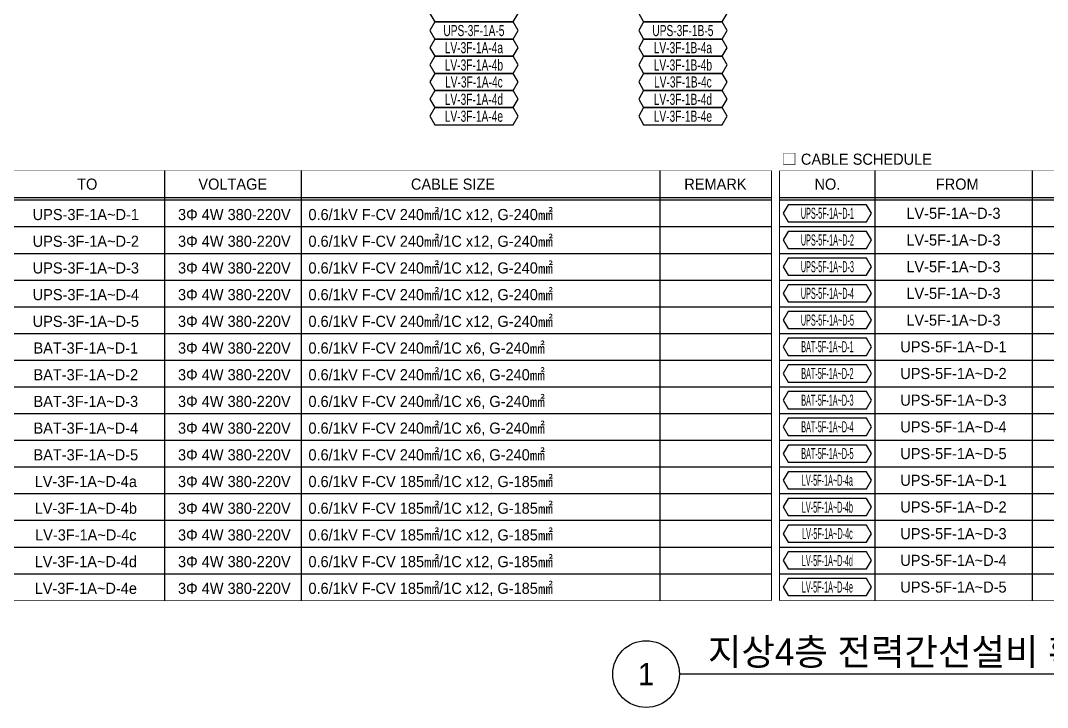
# Model space of a CAD drawing. Header units: millimetres. Extents: x 31670 to 374393, y -351975 to 839589.
# Drawn here: x 274815 to 309450, y 360825 to 383980 of the extents above; entities that cross this region are included whole.
import ezdxf
from ezdxf.enums import TextEntityAlignment as Align

# ---------------------------------------------------------------- set-up
doc = ezdxf.new("R2010")
doc.units = ezdxf.units.MM
doc.header["$LTSCALE"] = 150
for name, color, linetype in [('-----26 Electrical Cable Tray_HV_발전기 B', 103, 'Continuous'), ('-----29 Cable Schedule', 1, 'Continuous'), ('-----29 Indicator', 1, 'Continuous'), ('-----29 주기', 1, 'Continuous'), ('-----30 Text', 2, 'Continuous'), ('-----41 Drawing Title', 2, 'Continuous')]:
    doc.layers.add(name, color=color, linetype=linetype)
doc.styles.add('ELEC', font='')
doc.styles.get('ELEC').set_extended_font_data('Dotum')

msp = doc.modelspace()

# ---------------------------------------------------------------- linework, layer by layer
at = {"layer": '-----29 Cable Schedule', "color": 3}
for points in [[(265865, 378916), (300126, 378916), (300126, 364433), (265865, 364433)], [(300426, 378916), (334687, 378916), (334687, 364433), (300426, 364433)]]:
    msp.add_lwpolyline(points, close=True, dxfattribs=at)
at = {"layer": '-----29 주기', "elevation": 0}
for points in [[(288783, 384510), (288616, 384221), (288783, 383933), (291429, 383933), (291596, 384221), (291429, 384510)], [(295831, 384510), (295664, 384221), (295831, 383933), (298477, 383933), (298643, 384221), (298477, 384510)], [(288783, 383933), (288616, 383644), (288783, 383355), (291429, 383355), (291596, 383644), (291429, 383933)], [(295831, 383933), (295664, 383644), (295831, 383355), (298477, 383355), (298643, 383644), (298477, 383933)], [(288783, 383355), (288616, 383066), (288783, 382778), (291429, 382778), (291596, 383066), (291429, 383355)], [(295831, 383355), (295664, 383066), (295831, 382778), (298477, 382778), (298643, 383066), (298477, 383355)], [(288783, 382778), (288616, 382489), (288783, 382200), (291429, 382200), (291596, 382489), (291429, 382778)], [(295831, 382778), (295664, 382489), (295831, 382200), (298477, 382200), (298643, 382489), (298477, 382778)], [(288783, 382200), (288616, 381911), (288783, 381623), (291429, 381623), (291596, 381911), (291429, 382200)], [(295831, 382200), (295664, 381911), (295831, 381623), (298477, 381623), (298643, 381911), (298477, 382200)], [(288783, 381623), (288616, 381334), (288783, 381045), (291429, 381045), (291596, 381334), (291429, 381623)], [(295831, 381623), (295664, 381334), (295831, 381045), (298477, 381045), (298643, 381334), (298477, 381623)], [(288783, 381045), (288616, 380756), (288783, 380468), (291429, 380468), (291596, 380756), (291429, 381045)], [(295831, 381045), (295664, 380756), (295831, 380468), (298477, 380468), (298643, 380756), (298477, 381045)]]:
    msp.add_lwpolyline(points, close=True, dxfattribs=at)
at = {"layer": '-----41 Drawing Title', "color": 7}
msp.add_line((321861, 361950), (297039, 361950), dxfattribs=at)
msp.add_circle((295914, 361950), 1125, dxfattribs=at)

# ---------------------------------------------------------------- texts
at = {"layer": '-----29 Indicator', "color": 2, "linetype": 'Continuous', "style": 'ELEC'}
msp.add_text('□ CABLE SCHEDULE', height=375, dxfattribs=at).set_placement((300488, 379307), align=Align.MIDDLE_LEFT)
at = {"layer": '-----30 Text', "linetype": 'Continuous', "style": 'ELEC', "width": 0.7}
for s, p in [('UPS-3F-1A-5', (290106, 383644, 0)), ('UPS-3F-1B-5', (297154, 383644, 0)), ('LV-3F-1A-4a', (290106, 383066, 0)), ('LV-3F-1B-4a', (297154, 383066, 0)), ('LV-3F-1A-4b', (290106, 382489, 0)), ('LV-3F-1B-4b', (297154, 382489, 0)), ('LV-3F-1A-4c', (290106, 381911, 0)), ('LV-3F-1B-4c', (297154, 381911, 0)), ('LV-3F-1A-4d', (290106, 381334, 0)), ('LV-3F-1B-4d', (297154, 381334, 0)), ('LV-3F-1A-4e', (290106, 380756, 0)), ('LV-3F-1B-4e', (297154, 380756, 0))]:
    msp.add_text(s, height=375, dxfattribs=at).set_placement(p, align=Align.MIDDLE)
at = {"layer": '-----41 Drawing Title', "color": 2, "style": 'ELEC'}
msp.add_text('지상4층 전력간선설비 확대 평면도(UPS)', height=900, dxfattribs=at).set_placement((297998, 362250))
at = {"layer": '-----41 Drawing Title', "color": 7, "style": 'ELEC'}
msp.add_text('1', height=750, dxfattribs=at).set_placement((295914, 361950), align=Align.MIDDLE)

# ---------------------------------------------------------------- next in the draw order: wipeouts: each hides what was drawn before it
at = {"color": 3}
for points in [[(265865, 378916), (300126, 378916), (300126, 364433), (265865, 364433)], [(300426, 378916), (334687, 378916), (334687, 364433), (300426, 364433)]]:
    msp.add_wipeout(points, dxfattribs=at).dxf.layer = '-----26 Electrical Cable Tray_HV_발전기 B'

# ---------------------------------------------------------------- next in the draw order: linework, layer by layer
at = {"layer": '-----29 Cable Schedule'}
for p, q in [((279667, 378916), (279667, 377933)), ((284280, 378916), (284280, 377933)), ((296376, 378916), (296376, 377933)), ((303630, 378916), (303630, 377933)), ((308929, 378916), (308929, 377933))]:
    msp.add_line(p, q, dxfattribs=at)
at = {"layer": '-----29 Cable Schedule', "color": 3}
for p, q in [((265865, 378016), (300126, 378016)), ((265865, 377933), (300126, 377933)), ((300426, 378016), (334687, 378016)), ((300426, 377933), (334687, 377933))]:
    msp.add_line(p, q, dxfattribs=at)
at = {"layer": '-----29 Cable Schedule', "color": 1}
for p, q in [((265865, 377933), (300126, 377933)), ((279667, 377933), (279667, 364433)), ((284280, 377933), (284280, 364433)), ((296376, 377933), (296376, 364433)), ((303630, 377933), (303630, 364433)), ((308929, 377933), (308929, 364433)), ((265865, 377033), (300126, 377033)), ((300426, 377033), (334687, 377033)), ((265865, 376133), (300126, 376133)), ((300426, 376133), (334687, 376133)), ((265865, 375233), (300126, 375233)), ((300426, 375233), (334687, 375233)), ((265865, 374333), (300126, 374333)), ((300426, 374333), (334687, 374333)), ((265865, 373433), (300126, 373433)), ((300426, 373433), (334687, 373433)), ((265865, 372533), (300126, 372533)), ((300426, 372533), (334687, 372533)), ((265865, 371633), (300126, 371633)), ((300426, 371633), (334687, 371633)), ((265865, 370733), (300126, 370733)), ((300426, 370733), (334687, 370733)), ((265865, 369833), (300126, 369833)), ((300426, 369833), (334687, 369833)), ((265865, 368933), (300126, 368933)), ((300426, 368933), (334687, 368933)), ((265865, 368033), (300126, 368033)), ((300426, 368033), (334687, 368033)), ((265865, 367133), (300126, 367133)), ((300426, 367133), (334687, 367133)), ((265865, 366233), (300126, 366233)), ((300426, 366233), (334687, 366233)), ((265865, 365333), (300126, 365333)), ((300426, 365333), (334687, 365333))]:
    msp.add_line(p, q, dxfattribs=at)
at = {"layer": '-----29 주기'}
for points in [[(300705, 377772), (300538, 377483), (300705, 377194), (303351, 377194), (303518, 377483), (303351, 377772)], [(300705, 376872), (300538, 376583), (300705, 376294), (303351, 376294), (303518, 376583), (303351, 376872)], [(300705, 375972), (300538, 375683), (300705, 375394), (303351, 375394), (303518, 375683), (303351, 375972)], [(300705, 375072), (300538, 374783), (300705, 374494), (303351, 374494), (303518, 374783), (303351, 375072)], [(300705, 374172), (300538, 373883), (300705, 373594), (303351, 373594), (303518, 373883), (303351, 374172)], [(300705, 373272), (300538, 372983), (300705, 372694), (303351, 372694), (303518, 372983), (303351, 373272)], [(300705, 372372), (300538, 372083), (300705, 371794), (303351, 371794), (303518, 372083), (303351, 372372)], [(300705, 371472), (300538, 371183), (300705, 370894), (303351, 370894), (303518, 371183), (303351, 371472)], [(300705, 370572), (300538, 370283), (300705, 369994), (303351, 369994), (303518, 370283), (303351, 370572)], [(300705, 369672), (300538, 369383), (300705, 369094), (303351, 369094), (303518, 369383), (303351, 369672)], [(300705, 368772), (300538, 368483), (300705, 368194), (303351, 368194), (303518, 368483), (303351, 368772)], [(300705, 367872), (300538, 367583), (300705, 367294), (303351, 367294), (303518, 367583), (303351, 367872)], [(300705, 366972), (300538, 366683), (300705, 366394), (303351, 366394), (303518, 366683), (303351, 366972)], [(300705, 366072), (300538, 365783), (300705, 365494), (303351, 365494), (303518, 365783), (303351, 366072)], [(300705, 365172), (300538, 364883), (300705, 364594), (303351, 364594), (303518, 364883), (303351, 365172)]]:
    msp.add_lwpolyline(points, close=True, dxfattribs=at)

# ---------------------------------------------------------------- next in the draw order: texts
at = {"layer": '-----30 Text', "style": 'ELEC'}
for s, p in [('TO', (277065, 378466)), ('VOLTAGE', (281972, 378466)), ('CABLE SIZE', (289400, 378466)), ('REMARK', (298251, 378466)), ('FROM', (306408, 378466)), ('UPS-3F-1A~D-1', (277017, 377441)), ('3Φ 4W 380-220V', (282026, 377441)), ('LV-5F-1A~D-3', (306279, 377483)), ('UPS-3F-1A~D-2', (277017, 376541)), ('3Φ 4W 380-220V', (282026, 376541)), ('LV-5F-1A~D-3', (306279, 376583)), ('UPS-3F-1A~D-3', (277017, 375641)), ('3Φ 4W 380-220V', (282026, 375641)), ('LV-5F-1A~D-3', (306279, 375683)), ('UPS-3F-1A~D-4', (277017, 374741)), ('3Φ 4W 380-220V', (282026, 374741)), ('LV-5F-1A~D-3', (306279, 374783)), ('LV-5F-1A~D-3', (306279, 373883)), ('UPS-3F-1A~D-5', (277017, 373841)), ('3Φ 4W 380-220V', (282026, 373841)), ('BAT-3F-1A~D-1', (277017, 372941)), ('3Φ 4W 380-220V', (282026, 372941)), ('UPS-5F-1A~D-1', (306279, 372983)), ('BAT-3F-1A~D-2', (277017, 372041)), ('3Φ 4W 380-220V', (282026, 372041)), ('UPS-5F-1A~D-2', (306279, 372083)), ('BAT-3F-1A~D-3', (277017, 371141)), ('3Φ 4W 380-220V', (282026, 371141)), ('UPS-5F-1A~D-3', (306279, 371183)), ('BAT-3F-1A~D-4', (277017, 370241)), ('3Φ 4W 380-220V', (282026, 370241)), ('UPS-5F-1A~D-4', (306279, 370283)), ('UPS-5F-1A~D-5', (306279, 369383)), ('BAT-3F-1A~D-5', (277017, 369341)), ('3Φ 4W 380-220V', (282026, 369341)), ('LV-3F-1A~D-4a', (277017, 368441)), ('3Φ 4W 380-220V', (282026, 368441)), ('UPS-5F-1A~D-1', (306279, 368483)), ('LV-3F-1A~D-4b', (277017, 367541)), ('3Φ 4W 380-220V', (282026, 367541)), ('UPS-5F-1A~D-2', (306279, 367583)), ('LV-3F-1A~D-4c', (277017, 366641)), ('3Φ 4W 380-220V', (282026, 366641)), ('UPS-5F-1A~D-3', (306279, 366683)), ('LV-3F-1A~D-4d', (277017, 365741)), ('3Φ 4W 380-220V', (282026, 365741)), ('UPS-5F-1A~D-4', (306279, 365783)), ('UPS-5F-1A~D-5', (306279, 364883)), ('LV-3F-1A~D-4e', (277017, 364841)), ('3Φ 4W 380-220V', (282026, 364841))]:
    msp.add_text(s, height=375, dxfattribs=at).set_placement(p, align=Align.MIDDLE_CENTER)
msp.add_text('NO.', height=375, dxfattribs=at).set_placement((302028, 378466), align=Align.MIDDLE)
for s, p in [('0.6/1kV F-CV 240㎟/1C x12, G-240㎟', (284525, 377441)), ('0.6/1kV F-CV 240㎟/1C x12, G-240㎟', (284525, 376541)), ('0.6/1kV F-CV 240㎟/1C x12, G-240㎟', (284525, 375641)), ('0.6/1kV F-CV 240㎟/1C x12, G-240㎟', (284525, 374741)), ('0.6/1kV F-CV 240㎟/1C x12, G-240㎟', (284525, 373841)), ('0.6/1kV F-CV 240㎟/1C x6, G-240㎟', (284525, 372941)), ('0.6/1kV F-CV 240㎟/1C x6, G-240㎟', (284525, 372041)), ('0.6/1kV F-CV 240㎟/1C x6, G-240㎟', (284525, 371141)), ('0.6/1kV F-CV 240㎟/1C x6, G-240㎟', (284525, 370241)), ('0.6/1kV F-CV 240㎟/1C x6, G-240㎟', (284525, 369341)), ('0.6/1kV F-CV 185㎟/1C x12, G-185㎟', (284525, 368441)), ('0.6/1kV F-CV 185㎟/1C x12, G-185㎟', (284525, 367541)), ('0.6/1kV F-CV 185㎟/1C x12, G-185㎟', (284525, 366641)), ('0.6/1kV F-CV 185㎟/1C x12, G-185㎟', (284525, 365741)), ('0.6/1kV F-CV 185㎟/1C x12, G-185㎟', (284525, 364841))]:
    msp.add_text(s, height=375, dxfattribs=at).set_placement(p, align=Align.MIDDLE_LEFT)
at = {"layer": '-----30 Text', "linetype": 'Continuous', "style": 'ELEC', "width": 0.5}
for s, p in [('UPS-5F-1A~D-1', (302028, 377483)), ('UPS-5F-1A~D-2', (302028, 376583)), ('UPS-5F-1A~D-3', (302028, 375683)), ('UPS-5F-1A~D-4', (302028, 374783)), ('UPS-5F-1A~D-5', (302028, 373883)), ('BAT-5F-1A~D-1', (302028, 372983)), ('BAT-5F-1A~D-2', (302028, 372083)), ('BAT-5F-1A~D-3', (302028, 371183)), ('BAT-5F-1A~D-4', (302028, 370283)), ('BAT-5F-1A~D-5', (302028, 369383)), ('LV-5F-1A~D-4a', (302028, 368483)), ('LV-5F-1A~D-4b', (302028, 367583)), ('LV-5F-1A~D-4c', (302028, 366683)), ('LV-5F-1A~D-4d', (302028, 365783)), ('LV-5F-1A~D-4e', (302028, 364883))]:
    msp.add_text(s, height=375, dxfattribs=at).set_placement(p, align=Align.MIDDLE)

doc.saveas('drawing.dxf')
